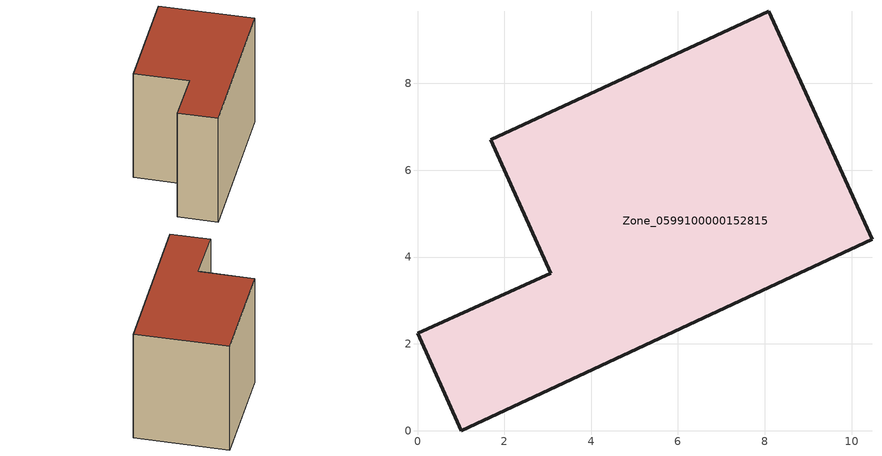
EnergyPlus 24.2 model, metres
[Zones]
Zone_0599100000152815
 floor ground (C_G): 0,2.24 3.07,3.63 1.69,6.7 8.09,9.66 10.47,4.41 1.01,0 z0
 wall outside (C_F): 3.07,3.63 0,2.24 1.01,0 10.47,4.41 8.09,9.66 1.69,6.7 3.07,3.63 z0:7.43
 roof outside (C_R): 8.09,9.66 1.69,6.7 3.07,3.63 0,2.24 1.01,0 10.47,4.41 z7.43
[BUILDING]
Pand.0599100000152815: North Axis=0; Terrain=City; Loads Convergence Tolerance Value=0.04; Temperature Convergence Tolerance Value=0.4; Solar Distribution=FullExterior; Maximum Number of Warmup Days=25; Minimum Number of Warmup Days=1
[Site:Location]
Rotterdam.The.Hague.AP_ZH_NLD Design_Conditions: Latitude=51.96; Longitude=4.45; Time Zone=1; Elevation=-4.5
[SITE:GROUNDTEMPERATURE:BUILDINGSURFACE]
18, 18, 18, 18, 18, 18, 18, 18, 18, 18, 18, 18
[MATERIAL] Thermal Absorptance=0.9; Solar Absorptance=0.7; Visible Absorptance=0.7
Name | Roughness | Thickness | Conductivity | Density | Specific Heat
G.TI.1946 | MediumSmooth | 0.15 | 1 | 540 | 1210
F.TI.1946 | Rough | 0.3 | 0.857143 | 1920 | 840
R.TI.1946 | MediumRough | 0.2 | 0.1 | 1500 | 1000
[CONSTRUCTION]
C_G: G.TI.1946
C_F: F.TI.1946
C_R: R.TI.1946
[ZONE]
Zone_0599100000152815: Type=1; Multiplier=1; Ceiling Height=Autocalculate; Volume=Autocalculate; Floor Area=autocalculate; Part of Total Floor Area=Yes
[ZONEINFILTRATION:DESIGNFLOWRATE]
Infil_Zone_0599100000152815: Zone or ZoneList or Space or SpaceList=Zone_0599100000152815; Schedule=AlwaysOn; Design Flow Rate Calculation Method=Flow/Area; Flow Rate per Floor Area=0.003; Constant Term Coefficient=1; Temperature Term Coefficient=0; Velocity Term Coefficient=0; Velocity Squared Term Coefficient=0
[HVACTEMPLATE:ZONE:IDEALLOADSAIRSYSTEM]
Zone_0599100000152815: Maximum Heating Supply Air Temperature=50; Minimum Cooling Supply Air Temperature=13; Maximum Heating Supply Air Humidity Ratio=0.0156; Minimum Cooling Supply Air Humidity Ratio=0.0077; Heating Limit=NoLimit; Cooling Limit=NoLimit; Dehumidification Control Type=ConstantSensibleHeatRatio; Cooling Sensible Heat Ratio=0.7; Dehumidification Setpoint=60; Humidification Control Type=None; Humidification Setpoint=30; Outdoor Air Method=None; Outdoor Air Flow Rate per Person=0.00944; Outdoor Air Flow Rate per Zone Floor Area=0; Outdoor Air Flow Rate per Zone=0; Demand Controlled Ventilation Type=None; Outdoor Air Economizer Type=NoEconomizer; Heat Recovery Type=None; Sensible Heat Recovery Effectiveness=0.7; Latent Heat Recovery Effectiveness=0.65
[ZONECONTROL:THERMOSTAT]
ThermostatControl_Zone_0599100000152815: Zone or ZoneList=Zone_0599100000152815; Control Type Schedule=DualSetpointControlType; Control 1=Thermostat_Zone_0599100000152815; Temperature Difference Between Cutout And Setpoint=0
[THERMOSTATSETPOINT:DUALSETPOINT]
Thermostat_Zone_0599100000152815: Heating Setpoint Temperature Schedule=HeatingSetpoint_Zone_0599100000152815; Cooling Setpoint Temperature Schedule=CoolingSetpoint_Zone_0599100000152815
[SCHEDULE:COMPACT]
HeatingSetpoint_Zone_0599100000152815: Through: 12/31, For: AllDays, Until: 24:00, 21
CoolingSetpoint_Zone_0599100000152815: Through: 12/31, For: AllDays, Until: 24:00, 24
DualSetpointControlType: Through: 12/31, For: AllDays, Until: 24:00, 4
AlwaysOn: Through: 12/31, For: AllDays, Until: 24:00, 1
